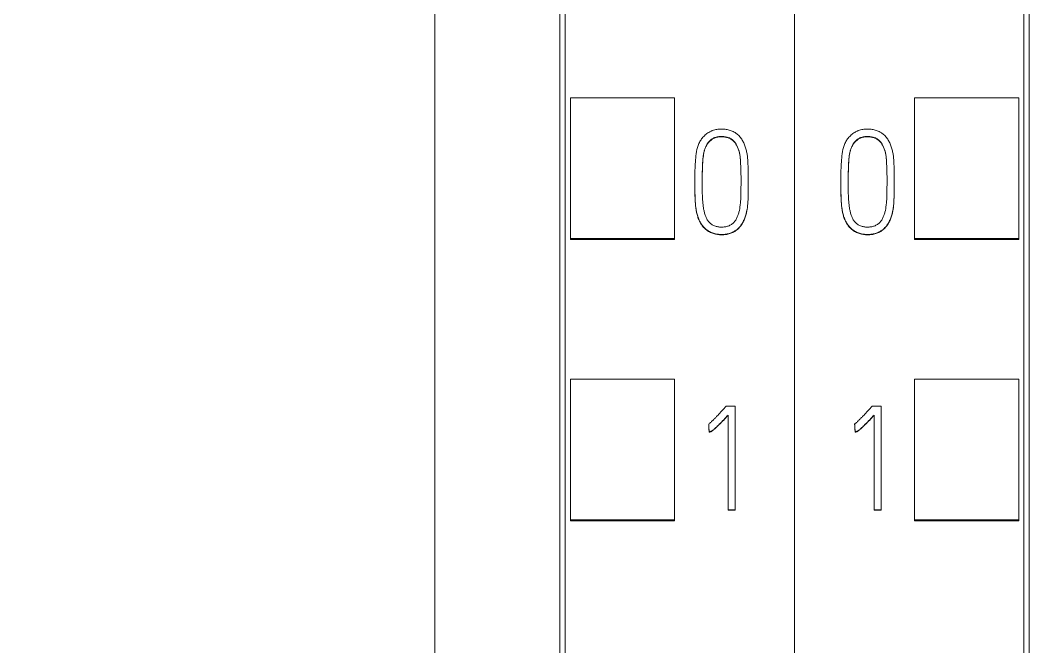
# Model space of a CAD drawing. Header units: millimetres. Extents: x 1359 to 3577, y 1336 to 3557.
# Drawn here: x 2821.32 to 2840.87, y 3249.62 to 3261.64 of the extents above; entities that cross this region are included whole.
import ezdxf

# ---------------------------------------------------------------- set-up
doc = ezdxf.new("R2010")
doc.units = ezdxf.units.MM
doc.set_wipeout_variables(frame=1)
doc.layers.add('000-PI-Oprema', color=30, linetype='Continuous', lineweight=5)

msp = doc.modelspace()

# ---------------------------------------------------------------- wipeouts: each hides what was drawn before it
msp.add_wipeout([(2801.371, 3330.083), (2836.171, 3330.083), (2836.171, 3183.083), (2801.371, 3183.083)])

# ---------------------------------------------------------------- next in the draw order: linework, layer by layer
at = {"layer": '000-PI-Oprema', "color": 0, "linetype": 'ByBlock', "lineweight": 0}
for p, q in [((2836.171, 3317.763), (2836.171, 3204.345)), ((2831.771, 3206.668), (2831.771, 3315.483)), ((2831.871, 3257.45), (2831.871, 3260.152)), ((2831.871, 3260.152), (2833.871, 3260.152)), ((2833.871, 3257.45), (2833.871, 3260.152)), ((2834.259, 3258.552), (2834.259, 3258.545)), ((2835.283, 3258.503), (2835.283, 3258.51)), ((2831.871, 3257.433), (2831.871, 3257.45)), ((2831.871, 3257.45), (2833.871, 3257.45)), ((2831.871, 3257.433), (2833.871, 3257.433)), ((2833.871, 3257.433), (2833.871, 3257.45)), ((2831.871, 3252.049), (2831.871, 3254.75)), ((2831.871, 3254.75), (2833.871, 3254.75)), ((2833.871, 3252.049), (2833.871, 3254.75)), ((2835.035, 3254.234), (2834.86, 3254.234)), ((2835.035, 3252.246), (2835.035, 3254.234)), ((2834.896, 3254.063), (2834.896, 3252.246)), ((2834.524, 3253.889), (2834.524, 3253.882)), ((2834.533, 3253.741), (2834.533, 3253.735)), ((2834.896, 3252.246), (2834.896, 3252.239)), ((2834.896, 3252.246), (2835.035, 3252.246)), ((2835.035, 3252.239), (2834.896, 3252.239)), ((2835.035, 3252.246), (2835.035, 3252.239)), ((2831.871, 3252.049), (2833.871, 3252.049)), ((2831.871, 3252.033), (2831.871, 3252.049)), ((2831.871, 3252.033), (2833.871, 3252.033)), ((2833.871, 3252.033), (2833.871, 3252.049))]:
    msp.add_line(p, q, dxfattribs=at)
for points, knots in [([(2831.671, 3206.382), (2831.671, 3209.723), (2831.671, 3217.688), (2831.671, 3230.328), (2831.671, 3245.814), (2831.671, 3260.108), (2831.671, 3274.318), (2831.671, 3288.885), (2831.671, 3303.055), (2831.671, 3312.625), (2831.671, 3315.669)], [0, 0, 0, 0, 0.091483, 0.21812, 0.346206, 0.515858, 0.610111, 0.736264, 0.916066, 1, 1, 1, 1]), ([(2829.271, 3312.603), (2829.271, 3310.58), (2829.271, 3302.031), (2829.271, 3288.885), (2829.271, 3274.318), (2829.271, 3260.108), (2829.271, 3245.814), (2829.271, 3230.328), (2829.271, 3217.569), (2829.271, 3208.688), (2829.271, 3204.43), (2829.271, 3203.633)], [0, 0, 0, 0, 0.055935, 0.236292, 0.362833, 0.457376, 0.627551, 0.756032, 0.883059, 0.978086, 1, 1, 1, 1]), ([(2834.6, 3259.523), (2834.626, 3259.533), (2834.652, 3259.54), (2834.704, 3259.549), (2834.731, 3259.552), (2834.785, 3259.552), (2834.812, 3259.551), (2834.865, 3259.543), (2834.892, 3259.538), (2834.931, 3259.526), (2834.944, 3259.522), (2834.969, 3259.513), (2834.994, 3259.502), (2835.017, 3259.489), (2835.035, 3259.479), (2835.04, 3259.475), (2835.052, 3259.468), (2835.057, 3259.464), (2835.084, 3259.444), (2835.104, 3259.425), (2835.13, 3259.395), (2835.138, 3259.384), (2835.154, 3259.362), (2835.162, 3259.351), (2835.182, 3259.316), (2835.195, 3259.293), (2835.216, 3259.244), (2835.225, 3259.218), (2835.237, 3259.18), (2835.24, 3259.167), (2835.247, 3259.141), (2835.256, 3259.102), (2835.271, 3259.01), (2835.276, 3258.931), (2835.28, 3258.825), (2835.282, 3258.772), (2835.283, 3258.666), (2835.283, 3258.613), (2835.283, 3258.507), (2835.283, 3258.401), (2835.282, 3258.295), (2835.278, 3258.189), (2835.276, 3258.136), (2835.265, 3258.031), (2835.256, 3257.979), (2835.239, 3257.914), (2835.235, 3257.901), (2835.227, 3257.875), (2835.223, 3257.862), (2835.209, 3257.824), (2835.198, 3257.799), (2835.18, 3257.763), (2835.173, 3257.751), (2835.159, 3257.728), (2835.152, 3257.717), (2835.128, 3257.684), (2835.111, 3257.664), (2835.082, 3257.636), (2835.072, 3257.627), (2835.056, 3257.614), (2835.05, 3257.61), (2835.039, 3257.603), (2835.034, 3257.599), (2835.005, 3257.581), (2834.981, 3257.569), (2834.943, 3257.555), (2834.93, 3257.551), (2834.903, 3257.543), (2834.89, 3257.54), (2834.851, 3257.532), (2834.824, 3257.529), (2834.783, 3257.528), (2834.77, 3257.528), (2834.743, 3257.529), (2834.729, 3257.53), (2834.689, 3257.534), (2834.662, 3257.539), (2834.623, 3257.549), (2834.61, 3257.553), (2834.585, 3257.563), (2834.572, 3257.568), (2834.535, 3257.585), (2834.512, 3257.598), (2834.479, 3257.622), (2834.468, 3257.631), (2834.448, 3257.649), (2834.439, 3257.659), (2834.411, 3257.688), (2834.395, 3257.71), (2834.373, 3257.744), (2834.366, 3257.756), (2834.353, 3257.78), (2834.347, 3257.792), (2834.33, 3257.829), (2834.321, 3257.854), (2834.309, 3257.892), (2834.305, 3257.905), (2834.298, 3257.932), (2834.295, 3257.945), (2834.287, 3257.985), (2834.283, 3258.011), (2834.265, 3258.144), (2834.262, 3258.251), (2834.26, 3258.411), (2834.259, 3258.465), (2834.259, 3258.572), (2834.259, 3258.626), (2834.261, 3258.733), (2834.262, 3258.786), (2834.266, 3258.893), (2834.27, 3258.946), (2834.281, 3259.052), (2834.288, 3259.105), (2834.306, 3259.183), (2834.313, 3259.209), (2834.327, 3259.248), (2834.332, 3259.261), (2834.343, 3259.286), (2834.349, 3259.299), (2834.369, 3259.335), (2834.384, 3259.357), (2834.41, 3259.39), (2834.419, 3259.4), (2834.439, 3259.42), (2834.449, 3259.429), (2834.48, 3259.456), (2834.502, 3259.473), (2834.537, 3259.494), (2834.549, 3259.501), (2834.568, 3259.51), (2834.578, 3259.514), (2834.589, 3259.519), (2834.594, 3259.521), (2834.597, 3259.522), (2834.599, 3259.522), (2834.6, 3259.523)], [0, 0, 0, 0, 0.015625, 0.015625, 0.03125, 0.03125, 0.046875, 0.046875, 0.0625, 0.0625, 0.070312, 0.070312, 0.078125, 0.085937, 0.085937, 0.089844, 0.089844, 0.09375, 0.09375, 0.109375, 0.109375, 0.117187, 0.117187, 0.125, 0.125, 0.140625, 0.140625, 0.15625, 0.15625, 0.164062, 0.164062, 0.171875, 0.1875, 0.21875, 0.21875, 0.25, 0.25, 0.28125, 0.28125, 0.3125, 0.34375, 0.34375, 0.375, 0.375, 0.40625, 0.40625, 0.414062, 0.414062, 0.421875, 0.421875, 0.4375, 0.4375, 0.445312, 0.445312, 0.453125, 0.453125, 0.46875, 0.46875, 0.476562, 0.476562, 0.480469, 0.480469, 0.484375, 0.484375, 0.5, 0.5, 0.507812, 0.507812, 0.515625, 0.515625, 0.53125, 0.53125, 0.539063, 0.539063, 0.546875, 0.546875, 0.5625, 0.5625, 0.570313, 0.570313, 0.578125, 0.578125, 0.59375, 0.59375, 0.601563, 0.601563, 0.609375, 0.609375, 0.625, 0.625, 0.632813, 0.632813, 0.640625, 0.640625, 0.65625, 0.65625, 0.664063, 0.664063, 0.671875, 0.671875, 0.6875, 0.6875, 0.75, 0.75, 0.78125, 0.78125, 0.8125, 0.8125, 0.84375, 0.84375, 0.875, 0.875, 0.90625, 0.90625, 0.921875, 0.921875, 0.929688, 0.929688, 0.9375, 0.9375, 0.953125, 0.953125, 0.960938, 0.960938, 0.96875, 0.96875, 0.984375, 0.984375, 0.992187, 0.992187, 0.996094, 0.998047, 0.999023, 0.999023, 1, 1, 1, 1]), ([(2834.943, 3259.37), (2834.963, 3259.359), (2834.981, 3259.346), (2835.013, 3259.314), (2835.027, 3259.297), (2835.052, 3259.26), (2835.063, 3259.24), (2835.082, 3259.2), (2835.091, 3259.179), (2835.112, 3259.115), (2835.121, 3259.072), (2835.129, 3259.005), (2835.131, 3258.983), (2835.135, 3258.939), (2835.136, 3258.916), (2835.141, 3258.805), (2835.144, 3258.715), (2835.145, 3258.536), (2835.144, 3258.447), (2835.143, 3258.313), (2835.142, 3258.246), (2835.138, 3258.179), (2835.134, 3258.134), (2835.132, 3258.112), (2835.124, 3258.046), (2835.116, 3258.002), (2835.099, 3257.937), (2835.093, 3257.916), (2835.081, 3257.884), (2835.077, 3257.874), (2835.069, 3257.853), (2835.059, 3257.833), (2835.048, 3257.813), (2835.036, 3257.794), (2835.029, 3257.785), (2835.008, 3257.759), (2834.992, 3257.743), (2834.965, 3257.723), (2834.956, 3257.717), (2834.936, 3257.706), (2834.926, 3257.701), (2834.905, 3257.692), (2834.895, 3257.688), (2834.873, 3257.682), (2834.862, 3257.679), (2834.829, 3257.672), (2834.807, 3257.67), (2834.774, 3257.669), (2834.762, 3257.669), (2834.74, 3257.67), (2834.729, 3257.671), (2834.695, 3257.676), (2834.674, 3257.68), (2834.642, 3257.691), (2834.631, 3257.695), (2834.61, 3257.704), (2834.59, 3257.714), (2834.572, 3257.727), (2834.558, 3257.737), (2834.554, 3257.741), (2834.546, 3257.748), (2834.542, 3257.752), (2834.53, 3257.764), (2834.523, 3257.773), (2834.51, 3257.791), (2834.503, 3257.8), (2834.486, 3257.83), (2834.477, 3257.85), (2834.46, 3257.891), (2834.453, 3257.912), (2834.444, 3257.945), (2834.441, 3257.956), (2834.436, 3257.977), (2834.428, 3258.01), (2834.423, 3258.043), (2834.414, 3258.108), (2834.41, 3258.152), (2834.402, 3258.284), (2834.401, 3258.372), (2834.401, 3258.504), (2834.401, 3258.548), (2834.401, 3258.637), (2834.402, 3258.769), (2834.407, 3258.901), (2834.417, 3259.011), (2834.42, 3259.033), (2834.426, 3259.077), (2834.43, 3259.098), (2834.438, 3259.131), (2834.441, 3259.141), (2834.448, 3259.162), (2834.451, 3259.173), (2834.463, 3259.204), (2834.472, 3259.224), (2834.488, 3259.252), (2834.494, 3259.262), (2834.506, 3259.28), (2834.513, 3259.289), (2834.534, 3259.314), (2834.549, 3259.33), (2834.575, 3259.351), (2834.584, 3259.358), (2834.603, 3259.37), (2834.612, 3259.375), (2834.642, 3259.39), (2834.663, 3259.396), (2834.706, 3259.406), (2834.728, 3259.408), (2834.772, 3259.409), (2834.794, 3259.408), (2834.838, 3259.403), (2834.86, 3259.4), (2834.892, 3259.391), (2834.902, 3259.388), (2834.918, 3259.382), (2834.923, 3259.38), (2834.931, 3259.377), (2834.933, 3259.375), (2834.938, 3259.373), (2834.941, 3259.372), (2834.943, 3259.37)], [0, 0, 0, 0, 0.015625, 0.015625, 0.03125, 0.03125, 0.046875, 0.046875, 0.0625, 0.0625, 0.09375, 0.09375, 0.109375, 0.109375, 0.125, 0.125, 0.1875, 0.1875, 0.25, 0.25, 0.28125, 0.296875, 0.296875, 0.3125, 0.3125, 0.34375, 0.34375, 0.359375, 0.359375, 0.367188, 0.367188, 0.375, 0.382813, 0.382813, 0.390625, 0.390625, 0.40625, 0.40625, 0.414063, 0.414063, 0.421875, 0.421875, 0.429688, 0.429688, 0.4375, 0.4375, 0.453125, 0.453125, 0.460938, 0.460938, 0.46875, 0.46875, 0.484375, 0.484375, 0.492188, 0.492188, 0.5, 0.507813, 0.507813, 0.511719, 0.511719, 0.515625, 0.515625, 0.523438, 0.523438, 0.53125, 0.53125, 0.546875, 0.546875, 0.5625, 0.5625, 0.570313, 0.570313, 0.578125, 0.59375, 0.59375, 0.625, 0.625, 0.6875, 0.6875, 0.71875, 0.71875, 0.75, 0.8125, 0.8125, 0.828125, 0.828125, 0.84375, 0.84375, 0.851562, 0.851562, 0.859375, 0.859375, 0.875, 0.875, 0.882812, 0.882812, 0.890625, 0.890625, 0.90625, 0.90625, 0.914062, 0.914062, 0.921875, 0.921875, 0.9375, 0.9375, 0.953125, 0.953125, 0.96875, 0.96875, 0.984375, 0.984375, 0.992187, 0.992187, 0.996094, 0.996094, 0.998047, 0.998047, 1, 1, 1, 1]), ([(2834.943, 3259.364), (2834.923, 3259.375), (2834.902, 3259.383), (2834.87, 3259.391), (2834.859, 3259.393), (2834.837, 3259.397), (2834.826, 3259.398), (2834.792, 3259.402), (2834.77, 3259.403), (2834.726, 3259.401), (2834.704, 3259.399), (2834.671, 3259.392), (2834.66, 3259.389), (2834.638, 3259.381), (2834.628, 3259.377), (2834.608, 3259.367), (2834.598, 3259.361), (2834.58, 3259.349), (2834.571, 3259.342), (2834.554, 3259.327), (2834.546, 3259.319), (2834.53, 3259.303), (2834.523, 3259.295), (2834.502, 3259.268), (2834.49, 3259.249), (2834.474, 3259.22), (2834.469, 3259.21), (2834.46, 3259.189), (2834.455, 3259.179), (2834.444, 3259.147), (2834.438, 3259.125), (2834.424, 3259.06), (2834.418, 3259.016), (2834.41, 3258.928), (2834.407, 3258.883), (2834.404, 3258.794), (2834.403, 3258.749), (2834.401, 3258.66), (2834.401, 3258.616), (2834.401, 3258.533), (2834.401, 3258.494), (2834.401, 3258.456)], [0, 0, 0, 0, 0.050692, 0.050692, 0.076038, 0.076038, 0.101384, 0.101384, 0.152076, 0.152076, 0.202768, 0.202768, 0.228114, 0.228114, 0.25346, 0.25346, 0.278806, 0.278806, 0.304152, 0.304152, 0.329498, 0.329498, 0.354844, 0.354844, 0.405536, 0.405536, 0.430882, 0.430882, 0.456228, 0.456228, 0.506919, 0.506919, 0.608303, 0.608303, 0.709687, 0.709687, 0.811071, 0.811071, 0.912455, 0.912455, 1, 1, 1, 1]), ([(2835.145, 3258.552), (2835.145, 3258.578), (2835.145, 3258.604), (2835.143, 3258.718), (2835.141, 3258.806), (2835.134, 3258.938), (2835.132, 3258.982), (2835.12, 3259.069), (2835.111, 3259.112), (2835.093, 3259.164), (2835.09, 3259.174), (2835.081, 3259.195), (2835.077, 3259.205), (2835.062, 3259.235), (2835.051, 3259.255), (2835.033, 3259.282), (2835.026, 3259.291), (2835.012, 3259.308), (2834.997, 3259.325), (2834.98, 3259.339), (2834.967, 3259.349), (2834.962, 3259.352), (2834.953, 3259.358), (2834.948, 3259.361), (2834.943, 3259.364)], [0, 0, 0, 0, 0.088977, 0.088977, 0.392651, 0.392651, 0.544488, 0.544488, 0.696326, 0.696326, 0.734285, 0.734285, 0.772244, 0.772244, 0.848163, 0.848163, 0.886122, 0.886122, 0.924081, 0.962041, 0.962041, 0.98102, 0.98102, 1, 1, 1, 1]), ([(2834.259, 3258.545), (2834.259, 3258.482), (2834.26, 3258.418), (2834.261, 3258.3), (2834.262, 3258.247), (2834.266, 3258.166), (2834.268, 3258.139), (2834.273, 3258.086), (2834.275, 3258.059), (2834.286, 3257.979), (2834.297, 3257.926), (2834.317, 3257.861), (2834.321, 3257.849), (2834.33, 3257.823), (2834.336, 3257.811), (2834.352, 3257.774), (2834.365, 3257.751), (2834.386, 3257.717), (2834.394, 3257.706), (2834.41, 3257.684), (2834.419, 3257.674), (2834.446, 3257.644), (2834.466, 3257.626), (2834.499, 3257.602), (2834.51, 3257.594), (2834.533, 3257.58), (2834.545, 3257.574), (2834.582, 3257.557), (2834.607, 3257.548), (2834.646, 3257.537), (2834.66, 3257.534), (2834.686, 3257.529), (2834.7, 3257.527), (2834.74, 3257.522), (2834.767, 3257.521), (2834.807, 3257.523), (2834.821, 3257.524), (2834.848, 3257.526), (2834.861, 3257.528), (2834.9, 3257.536), (2834.926, 3257.543), (2834.964, 3257.557), (2834.977, 3257.562), (2835.001, 3257.574), (2835.013, 3257.58), (2835.048, 3257.601), (2835.069, 3257.617), (2835.109, 3257.655), (2835.127, 3257.675), (2835.15, 3257.708), (2835.158, 3257.72), (2835.172, 3257.743), (2835.178, 3257.755), (2835.197, 3257.791), (2835.208, 3257.815), (2835.227, 3257.865), (2835.235, 3257.891), (2835.249, 3257.943), (2835.254, 3257.97), (2835.264, 3258.023), (2835.275, 3258.102), (2835.278, 3258.182), (2835.282, 3258.289), (2835.283, 3258.378), (2835.283, 3258.468), (2835.283, 3258.504)], [0, 0, 0, 0, 0.074801, 0.074801, 0.137845, 0.137845, 0.169367, 0.169367, 0.200889, 0.200889, 0.263933, 0.263933, 0.279694, 0.279694, 0.295455, 0.295455, 0.326976, 0.326976, 0.342737, 0.342737, 0.358498, 0.358498, 0.39002, 0.39002, 0.405781, 0.405781, 0.421542, 0.421542, 0.453064, 0.453064, 0.468825, 0.468825, 0.484586, 0.484586, 0.516108, 0.516108, 0.531869, 0.531869, 0.54763, 0.54763, 0.579151, 0.579151, 0.594912, 0.594912, 0.610673, 0.610673, 0.642195, 0.642195, 0.673717, 0.673717, 0.689478, 0.689478, 0.705239, 0.705239, 0.736761, 0.736761, 0.768283, 0.768283, 0.799805, 0.799805, 0.831326, 0.89437, 0.89437, 0.957414, 1, 1, 1, 1]), ([(2834.86, 3254.234), (2834.833, 3254.204), (2834.806, 3254.174), (2834.752, 3254.115), (2834.725, 3254.086), (2834.683, 3254.042), (2834.67, 3254.027), (2834.642, 3253.998), (2834.628, 3253.984), (2834.599, 3253.955), (2834.585, 3253.942), (2834.555, 3253.915), (2834.54, 3253.902), (2834.524, 3253.889)], [0, 0, 0, 0, 0.25, 0.25, 0.5, 0.5, 0.625, 0.625, 0.75, 0.75, 0.875, 0.875, 1, 1, 1, 1]), ([(2834.533, 3253.741), (2834.538, 3253.741), (2834.543, 3253.742), (2834.553, 3253.744), (2834.558, 3253.745), (2834.568, 3253.749), (2834.572, 3253.751), (2834.581, 3253.756), (2834.586, 3253.759), (2834.598, 3253.768), (2834.606, 3253.774), (2834.622, 3253.787), (2834.63, 3253.794), (2834.653, 3253.814), (2834.668, 3253.828), (2834.698, 3253.856), (2834.712, 3253.871), (2834.756, 3253.914), (2834.784, 3253.943), (2834.84, 3254.003), (2834.868, 3254.033), (2834.896, 3254.063)], [0, 0, 0, 0, 0.03125, 0.03125, 0.0625, 0.0625, 0.09375, 0.09375, 0.125, 0.125, 0.1875, 0.1875, 0.25, 0.25, 0.375, 0.375, 0.5, 0.5, 0.75, 0.75, 1, 1, 1, 1]), ([(2834.896, 3254.056), (2834.868, 3254.026), (2834.84, 3253.997), (2834.784, 3253.937), (2834.755, 3253.908), (2834.712, 3253.864), (2834.698, 3253.85), (2834.668, 3253.822), (2834.653, 3253.808), (2834.63, 3253.787), (2834.622, 3253.781), (2834.606, 3253.768), (2834.598, 3253.762), (2834.586, 3253.753), (2834.581, 3253.75), (2834.572, 3253.745), (2834.568, 3253.743), (2834.558, 3253.739), (2834.553, 3253.738), (2834.543, 3253.736), (2834.538, 3253.735), (2834.533, 3253.735)], [0, 0, 0, 0, 0.25, 0.25, 0.5, 0.5, 0.625, 0.625, 0.75, 0.75, 0.8125, 0.8125, 0.875, 0.875, 0.90625, 0.90625, 0.9375, 0.9375, 0.96875, 0.96875, 1, 1, 1, 1])]:
    msp.add_open_spline(points, degree=3, knots=knots, dxfattribs=at)
for points, weights in [([(2834.524, 3253.889), (2834.528, 3253.815), (2834.533, 3253.741)], [0.500000018061, 0.499999981939, 0.500000018061]), ([(2834.533, 3253.735), (2834.528, 3253.809), (2834.524, 3253.882)], [0.499999996815, 0.500000003185, 0.499999996815])]:
    msp.add_rational_spline(points, weights, degree=2, dxfattribs=at)

# ---------------------------------------------------------------- next in the draw order: wipeouts: each hides what was drawn before it
msp.add_wipeout([(2836.171, 3330.083), (2870.971, 3330.083), (2870.971, 3183.083), (2836.171, 3183.083)])

# ---------------------------------------------------------------- next in the draw order: linework, layer by layer
for p, q in [((2836.171, 3317.763), (2836.171, 3204.345)), ((2840.571, 3315.483), (2840.571, 3206.668)), ((2838.471, 3257.45), (2838.471, 3260.152)), ((2840.471, 3260.152), (2838.471, 3260.152)), ((2840.471, 3257.45), (2840.471, 3260.152)), ((2837.059, 3258.552), (2837.059, 3258.545)), ((2838.083, 3258.503), (2838.083, 3258.51)), ((2838.471, 3257.433), (2838.471, 3257.45)), ((2840.471, 3257.45), (2838.471, 3257.45)), ((2840.471, 3257.433), (2838.471, 3257.433)), ((2840.471, 3257.433), (2840.471, 3257.45)), ((2838.471, 3252.049), (2838.471, 3254.75)), ((2840.471, 3254.75), (2838.471, 3254.75)), ((2840.471, 3252.049), (2840.471, 3254.75)), ((2837.835, 3254.234), (2837.66, 3254.234)), ((2837.835, 3252.246), (2837.835, 3254.234)), ((2837.696, 3254.063), (2837.696, 3252.246)), ((2837.324, 3253.889), (2837.324, 3253.882)), ((2837.333, 3253.741), (2837.333, 3253.735)), ((2837.696, 3252.246), (2837.696, 3252.239)), ((2837.696, 3252.246), (2837.835, 3252.246)), ((2837.835, 3252.239), (2837.696, 3252.239)), ((2837.835, 3252.246), (2837.835, 3252.239)), ((2838.471, 3252.033), (2838.471, 3252.049)), ((2840.471, 3252.049), (2838.471, 3252.049)), ((2840.471, 3252.033), (2838.471, 3252.033)), ((2840.471, 3252.033), (2840.471, 3252.049))]:
    msp.add_line(p, q, dxfattribs=at)
for points, knots in [([(2840.671, 3315.669), (2840.671, 3312.625), (2840.671, 3303.055), (2840.671, 3288.885), (2840.671, 3274.318), (2840.671, 3260.108), (2840.671, 3245.814), (2840.671, 3230.328), (2840.671, 3217.688), (2840.671, 3209.723), (2840.671, 3206.382)], [0, 0, 0, 0, 0.083934, 0.263736, 0.389889, 0.484142, 0.653794, 0.78188, 0.908517, 1, 1, 1, 1]), ([(2837.4, 3259.523), (2837.426, 3259.533), (2837.452, 3259.54), (2837.504, 3259.549), (2837.531, 3259.552), (2837.585, 3259.552), (2837.612, 3259.551), (2837.665, 3259.543), (2837.692, 3259.538), (2837.731, 3259.526), (2837.744, 3259.522), (2837.769, 3259.513), (2837.794, 3259.502), (2837.817, 3259.489), (2837.835, 3259.479), (2837.84, 3259.475), (2837.852, 3259.468), (2837.857, 3259.464), (2837.884, 3259.444), (2837.904, 3259.425), (2837.93, 3259.395), (2837.938, 3259.384), (2837.954, 3259.362), (2837.962, 3259.351), (2837.982, 3259.316), (2837.995, 3259.293), (2838.016, 3259.244), (2838.025, 3259.218), (2838.037, 3259.18), (2838.04, 3259.167), (2838.047, 3259.141), (2838.056, 3259.102), (2838.071, 3259.01), (2838.076, 3258.931), (2838.08, 3258.825), (2838.082, 3258.772), (2838.083, 3258.666), (2838.083, 3258.613), (2838.083, 3258.507), (2838.083, 3258.401), (2838.082, 3258.295), (2838.078, 3258.189), (2838.076, 3258.136), (2838.065, 3258.031), (2838.056, 3257.979), (2838.039, 3257.914), (2838.035, 3257.901), (2838.027, 3257.875), (2838.023, 3257.862), (2838.009, 3257.824), (2837.998, 3257.799), (2837.98, 3257.763), (2837.973, 3257.751), (2837.959, 3257.728), (2837.952, 3257.717), (2837.928, 3257.684), (2837.911, 3257.664), (2837.882, 3257.636), (2837.872, 3257.627), (2837.856, 3257.614), (2837.85, 3257.61), (2837.839, 3257.603), (2837.834, 3257.599), (2837.805, 3257.581), (2837.781, 3257.569), (2837.743, 3257.555), (2837.73, 3257.551), (2837.703, 3257.543), (2837.69, 3257.54), (2837.651, 3257.532), (2837.624, 3257.529), (2837.583, 3257.528), (2837.57, 3257.528), (2837.543, 3257.529), (2837.529, 3257.53), (2837.489, 3257.534), (2837.462, 3257.539), (2837.423, 3257.549), (2837.41, 3257.553), (2837.385, 3257.563), (2837.372, 3257.568), (2837.335, 3257.585), (2837.312, 3257.598), (2837.279, 3257.622), (2837.268, 3257.631), (2837.248, 3257.649), (2837.239, 3257.659), (2837.211, 3257.688), (2837.195, 3257.71), (2837.173, 3257.744), (2837.166, 3257.756), (2837.153, 3257.78), (2837.147, 3257.792), (2837.13, 3257.829), (2837.121, 3257.854), (2837.109, 3257.892), (2837.105, 3257.905), (2837.098, 3257.932), (2837.095, 3257.945), (2837.087, 3257.985), (2837.083, 3258.011), (2837.065, 3258.144), (2837.062, 3258.251), (2837.06, 3258.411), (2837.059, 3258.465), (2837.059, 3258.572), (2837.059, 3258.626), (2837.061, 3258.733), (2837.062, 3258.786), (2837.066, 3258.893), (2837.07, 3258.946), (2837.081, 3259.052), (2837.088, 3259.105), (2837.106, 3259.183), (2837.113, 3259.209), (2837.127, 3259.248), (2837.132, 3259.261), (2837.143, 3259.286), (2837.149, 3259.299), (2837.169, 3259.335), (2837.184, 3259.357), (2837.21, 3259.39), (2837.219, 3259.4), (2837.239, 3259.42), (2837.249, 3259.429), (2837.28, 3259.456), (2837.302, 3259.473), (2837.337, 3259.494), (2837.349, 3259.501), (2837.368, 3259.51), (2837.378, 3259.514), (2837.389, 3259.519), (2837.394, 3259.521), (2837.397, 3259.522), (2837.399, 3259.522), (2837.4, 3259.523)], [0, 0, 0, 0, 0.015625, 0.015625, 0.03125, 0.03125, 0.046875, 0.046875, 0.0625, 0.0625, 0.070312, 0.070312, 0.078125, 0.085937, 0.085937, 0.089844, 0.089844, 0.09375, 0.09375, 0.109375, 0.109375, 0.117187, 0.117187, 0.125, 0.125, 0.140625, 0.140625, 0.15625, 0.15625, 0.164062, 0.164062, 0.171875, 0.1875, 0.21875, 0.21875, 0.25, 0.25, 0.28125, 0.28125, 0.3125, 0.34375, 0.34375, 0.375, 0.375, 0.40625, 0.40625, 0.414062, 0.414062, 0.421875, 0.421875, 0.4375, 0.4375, 0.445312, 0.445312, 0.453125, 0.453125, 0.46875, 0.46875, 0.476562, 0.476562, 0.480469, 0.480469, 0.484375, 0.484375, 0.5, 0.5, 0.507812, 0.507812, 0.515625, 0.515625, 0.53125, 0.53125, 0.539062, 0.539062, 0.546875, 0.546875, 0.5625, 0.5625, 0.570312, 0.570312, 0.578125, 0.578125, 0.59375, 0.59375, 0.601562, 0.601562, 0.609375, 0.609375, 0.625, 0.625, 0.632812, 0.632812, 0.640625, 0.640625, 0.65625, 0.65625, 0.664062, 0.664062, 0.671875, 0.671875, 0.6875, 0.6875, 0.75, 0.75, 0.78125, 0.78125, 0.8125, 0.8125, 0.84375, 0.84375, 0.875, 0.875, 0.90625, 0.90625, 0.921875, 0.921875, 0.929687, 0.929687, 0.9375, 0.9375, 0.953125, 0.953125, 0.960937, 0.960937, 0.96875, 0.96875, 0.984375, 0.984375, 0.992188, 0.992188, 0.996094, 0.998047, 0.999023, 0.999023, 1, 1, 1, 1]), ([(2837.743, 3259.37), (2837.763, 3259.359), (2837.781, 3259.346), (2837.813, 3259.314), (2837.827, 3259.297), (2837.852, 3259.26), (2837.863, 3259.24), (2837.882, 3259.2), (2837.891, 3259.179), (2837.912, 3259.115), (2837.921, 3259.072), (2837.929, 3259.005), (2837.931, 3258.983), (2837.935, 3258.939), (2837.936, 3258.916), (2837.941, 3258.805), (2837.944, 3258.715), (2837.945, 3258.536), (2837.944, 3258.447), (2837.943, 3258.313), (2837.942, 3258.246), (2837.938, 3258.179), (2837.934, 3258.134), (2837.932, 3258.112), (2837.924, 3258.046), (2837.916, 3258.002), (2837.899, 3257.937), (2837.893, 3257.916), (2837.881, 3257.884), (2837.877, 3257.874), (2837.869, 3257.853), (2837.859, 3257.833), (2837.848, 3257.813), (2837.836, 3257.794), (2837.829, 3257.785), (2837.808, 3257.759), (2837.792, 3257.743), (2837.765, 3257.723), (2837.756, 3257.717), (2837.736, 3257.706), (2837.726, 3257.701), (2837.705, 3257.692), (2837.695, 3257.688), (2837.673, 3257.682), (2837.662, 3257.679), (2837.629, 3257.672), (2837.607, 3257.67), (2837.574, 3257.669), (2837.562, 3257.669), (2837.54, 3257.67), (2837.529, 3257.671), (2837.495, 3257.676), (2837.474, 3257.68), (2837.442, 3257.691), (2837.431, 3257.695), (2837.41, 3257.704), (2837.39, 3257.714), (2837.372, 3257.727), (2837.358, 3257.737), (2837.354, 3257.741), (2837.346, 3257.748), (2837.342, 3257.752), (2837.33, 3257.764), (2837.323, 3257.773), (2837.31, 3257.791), (2837.303, 3257.8), (2837.286, 3257.83), (2837.277, 3257.85), (2837.26, 3257.891), (2837.253, 3257.912), (2837.244, 3257.945), (2837.241, 3257.956), (2837.236, 3257.977), (2837.228, 3258.01), (2837.223, 3258.043), (2837.214, 3258.108), (2837.21, 3258.152), (2837.202, 3258.284), (2837.201, 3258.372), (2837.201, 3258.504), (2837.201, 3258.548), (2837.201, 3258.637), (2837.202, 3258.769), (2837.207, 3258.901), (2837.217, 3259.011), (2837.22, 3259.033), (2837.226, 3259.077), (2837.23, 3259.098), (2837.238, 3259.131), (2837.241, 3259.141), (2837.248, 3259.162), (2837.251, 3259.173), (2837.263, 3259.204), (2837.272, 3259.224), (2837.288, 3259.252), (2837.294, 3259.262), (2837.306, 3259.28), (2837.313, 3259.289), (2837.334, 3259.314), (2837.349, 3259.33), (2837.375, 3259.351), (2837.384, 3259.358), (2837.403, 3259.37), (2837.412, 3259.375), (2837.442, 3259.39), (2837.463, 3259.396), (2837.506, 3259.406), (2837.528, 3259.408), (2837.572, 3259.409), (2837.594, 3259.408), (2837.638, 3259.403), (2837.66, 3259.4), (2837.692, 3259.391), (2837.702, 3259.388), (2837.718, 3259.382), (2837.723, 3259.38), (2837.731, 3259.377), (2837.733, 3259.375), (2837.738, 3259.373), (2837.741, 3259.372), (2837.743, 3259.37)], [0, 0, 0, 0, 0.015625, 0.015625, 0.03125, 0.03125, 0.046875, 0.046875, 0.0625, 0.0625, 0.09375, 0.09375, 0.109375, 0.109375, 0.125, 0.125, 0.1875, 0.1875, 0.25, 0.25, 0.28125, 0.296875, 0.296875, 0.3125, 0.3125, 0.34375, 0.34375, 0.359375, 0.359375, 0.367188, 0.367188, 0.375, 0.382813, 0.382813, 0.390625, 0.390625, 0.40625, 0.40625, 0.414063, 0.414063, 0.421875, 0.421875, 0.429688, 0.429688, 0.4375, 0.4375, 0.453125, 0.453125, 0.460938, 0.460938, 0.46875, 0.46875, 0.484375, 0.484375, 0.492188, 0.492188, 0.5, 0.507813, 0.507813, 0.511719, 0.511719, 0.515625, 0.515625, 0.523438, 0.523438, 0.53125, 0.53125, 0.546875, 0.546875, 0.5625, 0.5625, 0.570313, 0.570313, 0.578125, 0.59375, 0.59375, 0.625, 0.625, 0.6875, 0.6875, 0.71875, 0.71875, 0.75, 0.8125, 0.8125, 0.828125, 0.828125, 0.84375, 0.84375, 0.851563, 0.851563, 0.859375, 0.859375, 0.875, 0.875, 0.882813, 0.882813, 0.890625, 0.890625, 0.90625, 0.90625, 0.914063, 0.914063, 0.921875, 0.921875, 0.9375, 0.9375, 0.953125, 0.953125, 0.96875, 0.96875, 0.984375, 0.984375, 0.992188, 0.992188, 0.996094, 0.996094, 0.998047, 0.998047, 1, 1, 1, 1]), ([(2837.743, 3259.364), (2837.723, 3259.375), (2837.702, 3259.383), (2837.67, 3259.391), (2837.659, 3259.393), (2837.637, 3259.397), (2837.626, 3259.398), (2837.592, 3259.402), (2837.57, 3259.403), (2837.526, 3259.401), (2837.504, 3259.399), (2837.471, 3259.392), (2837.46, 3259.389), (2837.438, 3259.381), (2837.428, 3259.377), (2837.408, 3259.367), (2837.398, 3259.361), (2837.38, 3259.349), (2837.371, 3259.342), (2837.354, 3259.327), (2837.346, 3259.319), (2837.33, 3259.303), (2837.323, 3259.295), (2837.302, 3259.268), (2837.29, 3259.249), (2837.274, 3259.22), (2837.269, 3259.21), (2837.26, 3259.189), (2837.255, 3259.179), (2837.244, 3259.147), (2837.238, 3259.125), (2837.224, 3259.06), (2837.218, 3259.016), (2837.21, 3258.928), (2837.207, 3258.883), (2837.204, 3258.794), (2837.203, 3258.749), (2837.201, 3258.66), (2837.201, 3258.616), (2837.201, 3258.533), (2837.201, 3258.494), (2837.201, 3258.456)], [0, 0, 0, 0, 0.050692, 0.050692, 0.076038, 0.076038, 0.101384, 0.101384, 0.152076, 0.152076, 0.202768, 0.202768, 0.228114, 0.228114, 0.25346, 0.25346, 0.278806, 0.278806, 0.304152, 0.304152, 0.329498, 0.329498, 0.354844, 0.354844, 0.405536, 0.405536, 0.430882, 0.430882, 0.456228, 0.456228, 0.506919, 0.506919, 0.608303, 0.608303, 0.709687, 0.709687, 0.811071, 0.811071, 0.912455, 0.912455, 1, 1, 1, 1]), ([(2837.945, 3258.552), (2837.945, 3258.578), (2837.945, 3258.604), (2837.943, 3258.718), (2837.941, 3258.806), (2837.934, 3258.938), (2837.932, 3258.982), (2837.92, 3259.069), (2837.911, 3259.112), (2837.893, 3259.164), (2837.89, 3259.174), (2837.881, 3259.195), (2837.877, 3259.205), (2837.862, 3259.235), (2837.851, 3259.255), (2837.833, 3259.282), (2837.826, 3259.291), (2837.812, 3259.308), (2837.797, 3259.325), (2837.78, 3259.339), (2837.767, 3259.349), (2837.762, 3259.352), (2837.753, 3259.358), (2837.748, 3259.361), (2837.743, 3259.364)], [0, 0, 0, 0, 0.088977, 0.088977, 0.392651, 0.392651, 0.544488, 0.544488, 0.696326, 0.696326, 0.734285, 0.734285, 0.772244, 0.772244, 0.848163, 0.848163, 0.886122, 0.886122, 0.924081, 0.962041, 0.962041, 0.98102, 0.98102, 1, 1, 1, 1]), ([(2837.059, 3258.545), (2837.059, 3258.482), (2837.06, 3258.418), (2837.061, 3258.3), (2837.062, 3258.247), (2837.066, 3258.166), (2837.068, 3258.139), (2837.073, 3258.086), (2837.075, 3258.059), (2837.086, 3257.979), (2837.097, 3257.926), (2837.117, 3257.861), (2837.121, 3257.849), (2837.13, 3257.823), (2837.136, 3257.811), (2837.152, 3257.774), (2837.165, 3257.751), (2837.186, 3257.717), (2837.194, 3257.706), (2837.21, 3257.684), (2837.219, 3257.674), (2837.246, 3257.644), (2837.266, 3257.626), (2837.299, 3257.602), (2837.31, 3257.594), (2837.333, 3257.58), (2837.345, 3257.574), (2837.382, 3257.557), (2837.407, 3257.548), (2837.446, 3257.537), (2837.46, 3257.534), (2837.486, 3257.529), (2837.5, 3257.527), (2837.54, 3257.522), (2837.567, 3257.521), (2837.607, 3257.523), (2837.621, 3257.524), (2837.648, 3257.526), (2837.661, 3257.528), (2837.7, 3257.536), (2837.726, 3257.543), (2837.764, 3257.557), (2837.777, 3257.562), (2837.801, 3257.574), (2837.813, 3257.58), (2837.848, 3257.601), (2837.869, 3257.617), (2837.909, 3257.655), (2837.927, 3257.675), (2837.95, 3257.708), (2837.958, 3257.72), (2837.972, 3257.743), (2837.978, 3257.755), (2837.997, 3257.791), (2838.008, 3257.815), (2838.027, 3257.865), (2838.035, 3257.891), (2838.049, 3257.943), (2838.054, 3257.97), (2838.064, 3258.023), (2838.075, 3258.102), (2838.078, 3258.182), (2838.082, 3258.289), (2838.083, 3258.378), (2838.083, 3258.468), (2838.083, 3258.504)], [0, 0, 0, 0, 0.074801, 0.074801, 0.137845, 0.137845, 0.169367, 0.169367, 0.200889, 0.200889, 0.263933, 0.263933, 0.279694, 0.279694, 0.295455, 0.295455, 0.326976, 0.326976, 0.342737, 0.342737, 0.358498, 0.358498, 0.39002, 0.39002, 0.405781, 0.405781, 0.421542, 0.421542, 0.453064, 0.453064, 0.468825, 0.468825, 0.484586, 0.484586, 0.516108, 0.516108, 0.531869, 0.531869, 0.54763, 0.54763, 0.579151, 0.579151, 0.594912, 0.594912, 0.610673, 0.610673, 0.642195, 0.642195, 0.673717, 0.673717, 0.689478, 0.689478, 0.705239, 0.705239, 0.736761, 0.736761, 0.768283, 0.768283, 0.799805, 0.799805, 0.831326, 0.89437, 0.89437, 0.957414, 1, 1, 1, 1]), ([(2837.66, 3254.234), (2837.633, 3254.204), (2837.606, 3254.174), (2837.552, 3254.115), (2837.525, 3254.086), (2837.483, 3254.042), (2837.47, 3254.027), (2837.442, 3253.998), (2837.428, 3253.984), (2837.399, 3253.955), (2837.385, 3253.942), (2837.355, 3253.915), (2837.34, 3253.902), (2837.324, 3253.889)], [0, 0, 0, 0, 0.25, 0.25, 0.5, 0.5, 0.625, 0.625, 0.75, 0.75, 0.875, 0.875, 1, 1, 1, 1]), ([(2837.333, 3253.741), (2837.338, 3253.741), (2837.343, 3253.742), (2837.353, 3253.744), (2837.358, 3253.745), (2837.368, 3253.749), (2837.372, 3253.751), (2837.381, 3253.756), (2837.386, 3253.759), (2837.398, 3253.768), (2837.406, 3253.774), (2837.422, 3253.787), (2837.43, 3253.794), (2837.453, 3253.814), (2837.468, 3253.828), (2837.498, 3253.856), (2837.512, 3253.871), (2837.556, 3253.914), (2837.584, 3253.943), (2837.64, 3254.003), (2837.668, 3254.033), (2837.696, 3254.063)], [0, 0, 0, 0, 0.03125, 0.03125, 0.0625, 0.0625, 0.09375, 0.09375, 0.125, 0.125, 0.1875, 0.1875, 0.25, 0.25, 0.375, 0.375, 0.5, 0.5, 0.75, 0.75, 1, 1, 1, 1]), ([(2837.696, 3254.056), (2837.668, 3254.026), (2837.64, 3253.997), (2837.584, 3253.937), (2837.555, 3253.908), (2837.512, 3253.864), (2837.498, 3253.85), (2837.468, 3253.822), (2837.453, 3253.808), (2837.43, 3253.787), (2837.422, 3253.781), (2837.406, 3253.768), (2837.398, 3253.762), (2837.386, 3253.753), (2837.381, 3253.75), (2837.372, 3253.745), (2837.368, 3253.743), (2837.358, 3253.739), (2837.353, 3253.738), (2837.343, 3253.736), (2837.338, 3253.735), (2837.333, 3253.735)], [0, 0, 0, 0, 0.25, 0.25, 0.5, 0.5, 0.625, 0.625, 0.75, 0.75, 0.8125, 0.8125, 0.875, 0.875, 0.90625, 0.90625, 0.9375, 0.9375, 0.96875, 0.96875, 1, 1, 1, 1])]:
    msp.add_open_spline(points, degree=3, knots=knots, dxfattribs=at)
for points, weights in [([(2837.324, 3253.889), (2837.328, 3253.815), (2837.333, 3253.741)], [0.50000002343, 0.49999997657, 0.50000002343]), ([(2837.333, 3253.735), (2837.328, 3253.809), (2837.324, 3253.882)], [0.500000004466, 0.499999995534, 0.500000004466])]:
    msp.add_rational_spline(points, weights, degree=2, dxfattribs=at)

doc.saveas('drawing.dxf')
